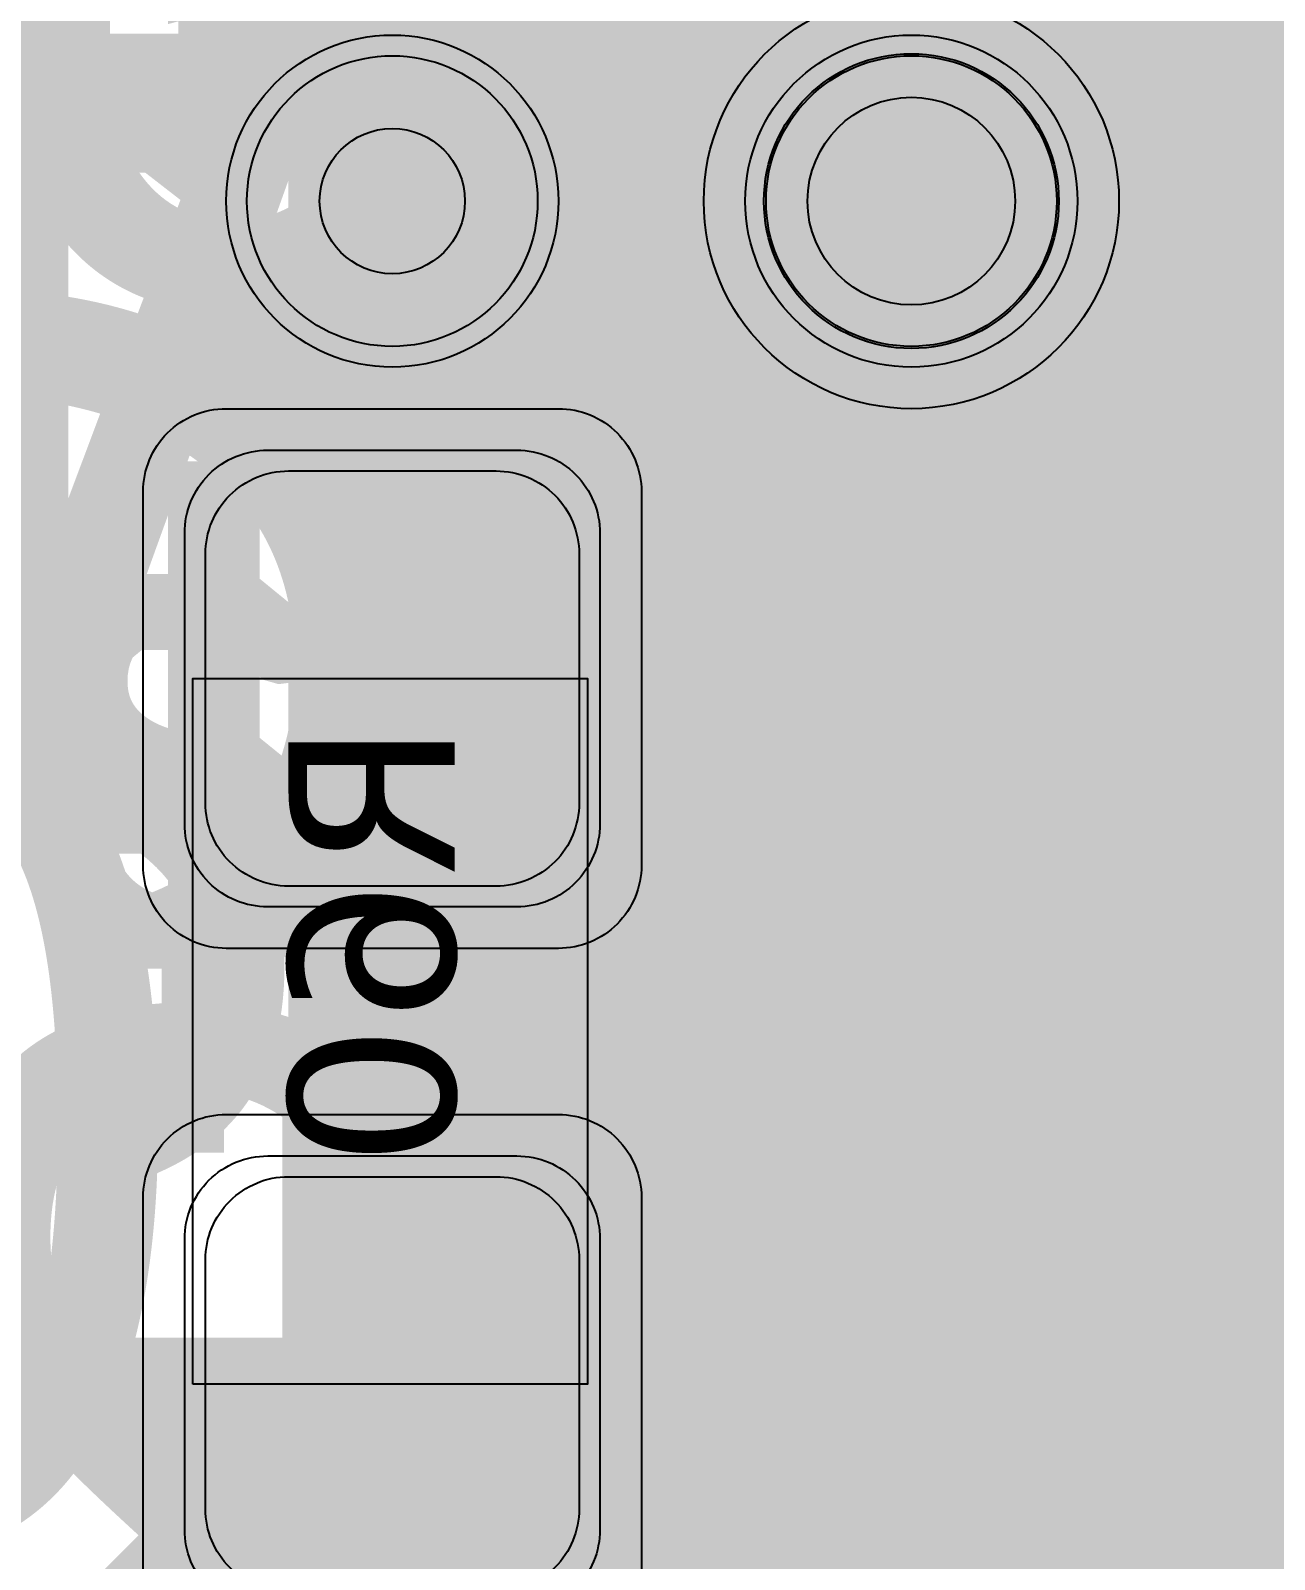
# Model space of a CAD drawing. Extents: x -28 to 199, y -61 to 255.
# Drawn here: x 28.629 to 31.624, y 162.728 to 166.411 of the extents above; entities that cross this region are included whole.
import ezdxf
from ezdxf.enums import TextEntityAlignment as Align

# ---------------------------------------------------------------- set-up
doc = ezdxf.new("R2010")
doc.units = 0
doc.header["$MEASUREMENT"] = 0
for name, color, linetype in [('ASSEMBLY_OUTLINES_BTM', 191, 'CONTINUOUS'), ('ASSEMBLY_OUTLINES_TOP', 102, 'CONTINUOUS'), ('ASSEMBLY_PART_NUMBERS_BTM', 191, 'CONTINUOUS'), ('ASSEMBLY_PART_NUMBERS_TOP', 102, 'CONTINUOUS'), ('ASSEMBLY_REF_DES_BTM', 191, 'CONTINUOUS'), ('DRILL_DRAWING', 21, 'CONTINUOUS'), ('GENERATED_SILKSCREEN_BTM', 255, 'CONTINUOUS'), ('GENERATED_SILKSCREEN_TOP', 140, 'CONTINUOUS'), ('PART_HOLES_LAYER_2', 30, 'CONTINUOUS'), ('PART_HOLES_LAYER_3', 30, 'CONTINUOUS'), ('PART_HOLES_LAYER_BOTTOM', 30, 'CONTINUOUS'), ('PART_HOLES_LAYER_TOP', 30, 'CONTINUOUS'), ('PART_PADS_LAYER_2', 230, 'CONTINUOUS'), ('PART_PADS_LAYER_3', 81, 'CONTINUOUS'), ('PART_PADS_LAYER_BOTTOM', 10, 'CONTINUOUS'), ('PART_PADS_LAYER_TOP', 150, 'CONTINUOUS'), ('PART_PADS_SMD_BTM', 10, 'CONTINUOUS'), ('PIN_NUMBERS_BTM', 8, 'CONTINUOUS'), ('PIN_NUMBERS_TOP', 8, 'CONTINUOUS'), ('PLACEMENT_OUTLINES_BTM', 222, 'CONTINUOUS'), ('PLACEMENT_OUTLINES_TOP', 130, 'CONTINUOUS'), ('PLANE_SHAPES_LAYER_2', 230, 'CONTINUOUS'), ('PLANE_SHAPES_LAYER_3', 81, 'CONTINUOUS'), ('SILKSCREEN_OUTLINES_BTM', 211, 'CONTINUOUS'), ('SILKSCREEN_OUTLINES_TOP', 150, 'CONTINUOUS'), ('SILKSCREEN_REF_DES_TOP', 150, 'CONTINUOUS'), ('SOLDERMASK_PADS_BTM', 12, 'CONTINUOUS'), ('SOLDERMASK_PADS_TOP', 180, 'CONTINUOUS'), ('SOLDERPASTE_PADS_BTM', 12, 'CONTINUOUS'), ('TRACES_LAYER_BOTTOM', 10, 'CONTINUOUS'), ('VIA_HOLES_LAYER_2', 30, 'CONTINUOUS'), ('VIA_HOLES_LAYER_3', 30, 'CONTINUOUS'), ('VIA_HOLES_LAYER_BOTTOM', 30, 'CONTINUOUS'), ('VIA_HOLES_LAYER_TOP', 30, 'CONTINUOUS'), ('VIA_PADS_LAYER_2', 230, 'CONTINUOUS'), ('VIA_PADS_LAYER_3', 81, 'CONTINUOUS'), ('VIA_PADS_LAYER_BOTTOM', 10, 'CONTINUOUS'), ('VIA_PADS_LAYER_TOP', 150, 'CONTINUOUS')]:
    doc.layers.add(name, color=color, linetype=linetype)
doc.styles.add('COURIER_NEW', font='COUR.TTF')
doc.styles.add('VERDANA', font='verdana.TTF')
doc.styles.add('VERIBEST_GERBER_0', font='txt')

msp = doc.modelspace()

# ---------------------------------------------------------------- hatches: boundary and pattern name
at = {"layer": 'ASSEMBLY_OUTLINES_TOP'}
h = msp.add_hatch(color=256, dxfattribs=at)
edge = h.paths.add_edge_path()
edge.add_arc((30.75, 166), 0.5, 0, 360)
at = {"layer": 'PART_HOLES_LAYER_2'}
h = msp.add_hatch(color=256, dxfattribs=at)
edge = h.paths.add_edge_path()
edge.add_arc((30.75, 166), 0.25, 0, 360)
at = {"layer": 'PART_HOLES_LAYER_3'}
h = msp.add_hatch(color=256, dxfattribs=at)
edge = h.paths.add_edge_path()
edge.add_arc((30.75, 166), 0.25, 0, 360)
at = {"layer": 'PART_HOLES_LAYER_BOTTOM'}
h = msp.add_hatch(color=256, dxfattribs=at)
edge = h.paths.add_edge_path()
edge.add_arc((30.75, 166), 0.25, 0, 360)
at = {"layer": 'PART_HOLES_LAYER_TOP'}
h = msp.add_hatch(color=256, dxfattribs=at)
edge = h.paths.add_edge_path()
edge.add_arc((30.75, 166), 0.25, 0, 360)
at = {"layer": 'PLANE_SHAPES_LAYER_2'}
h = msp.add_hatch(color=256, dxfattribs=at)
h.paths.add_polyline_path([(169.5, 129.25), (149.5, 129.25), (142.25, 122), (142.25, 90.5), (147.5, 90.5), (147.5, 80), (154, 80), (154, 69.25), (131.75, 69.25), (131.75, 73.25), (121.25, 73.25), (121.25, 81), (110.5, 81), (110.5, 125.75), (106.5, 125.75), (106.5, 128.75), (93.5, 128.75), (93.5, 120.25), (91.75, 120.25), (91.75, 121.5), (80, 121.5), (80, 118.25), (73.25, 118.25), (73.25, 124.5), (67.5, 124.5), (67.5, 128), (57.75, 128), (57.75, 120.25), (55.25, 120.25), (55.25, 121.5), (47.5, 121.5), (47.5, 119), (35, 119), (35, 134.75), (32.75, 134.75), (32.75, 159.75), (29.25, 159.75), (29.25, 175.25), (22.5, 175.25), (22.5, 195.25), (17.25, 195.25), (17.25, 198), (22.5, 198), (22.5, 216.5), (40.25, 216.5), (40.25, 235.5), (54.5, 235.5), (54.5, 254), (87.25, 254), (87.25, 236.25), (86.25, 236.25), (86.25, 228.75), (81, 228.75), (81, 218.75), (95.25, 218.75), (95.25, 194.5), (87, 194.5), (87, 172), (131.1, 172), (131.1, 208.75), (115.5, 208.75), (115.5, 213.75), (106.75, 213.75), (106.75, 218.75), (110.25, 222.25), (110.25, 226.25), (142.5, 226.25), (142.5, 221.5), (160.5, 221.5), (160.5, 240.75), (169.5, 240.75)])
h.paths.add_polyline_path([(35.5, 149.5), (41.75, 149.5), (41.75, 152), (39.25, 152), (39.25, 154), (37.75, 154), (37.75, 152), (35.5, 152)], flags=16)
h.paths.add_polyline_path([(37.5, 125.75), (37.5, 128.75), (42.75, 128.75), (42.75, 125.75)], flags=16)
h.paths.add_polyline_path([(52, 127.75), (52, 130.75), (54.25, 130.75), (54.25, 127.75)], flags=16)
h.paths.add_polyline_path([(50.75, 219.5), (50.75, 226.5), (71.75, 226.5), (71.75, 219.5)], flags=16)
h.paths.add_polyline_path([(66.5, 150.75), (66.5, 177.5), (72.25, 177.5), (72.25, 150.75)], flags=16)
h.paths.add_polyline_path([(47.25, 185.25), (73, 185.25), (73, 188.25), (70.25, 188.25), (70.25, 191), (47.25, 191)], flags=16)
h.paths.add_polyline_path([(84.5, 208), (84.5, 212.75), (85, 212.75), (85, 208)], flags=16)
h.paths.add_polyline_path([(61.5, 137.25), (87.75, 137.25), (87.75, 140.5), (84.75, 140.5), (84.75, 143), (61.5, 143)], flags=16)
h.paths.add_polyline_path([(88.75, 127), (88.75, 130), (91, 130), (91, 127)], flags=16)
h.paths.add_polyline_path([(85.5, 130.25), (85.5, 132.5), (91, 132.5), (91, 130.25)], flags=16)
h.paths.add_polyline_path([(108.75, 142.25), (135.75, 142.25), (135.75, 145.75), (132.25, 145.75), (132.25, 149), (108.75, 149)], flags=16)
h.paths.add_polyline_path([(114.25, 126.75), (140.75, 126.75), (140.75, 129.75), (137.25, 129.75), (137.25, 133), (114.25, 133)], flags=16)
h.paths.add_polyline_path([(155.25, 180.25), (166.25, 180.25), (166.25, 186.25), (152.25, 186.25), (152.25, 183), (155.25, 183)], flags=16)
at = {"layer": 'PLANE_SHAPES_LAYER_3'}
h = msp.add_hatch(color=256, dxfattribs=at)
h.paths.add_polyline_path([(169.5, 129.25), (149.5, 129.25), (142.25, 122), (142.25, 90.5), (147.5, 90.5), (147.5, 80), (154, 80), (154, 69.25), (131.75, 69.25), (131.75, 73.25), (121.25, 73.25), (121.25, 81), (110.5, 81), (110.5, 125.75), (106.5, 125.75), (106.5, 128.75), (93.5, 128.75), (93.5, 120.25), (91.75, 120.25), (91.75, 121.5), (80, 121.5), (80, 118.25), (73.25, 118.25), (73.25, 124.5), (67.5, 124.5), (67.5, 127.75), (58.25, 127.75), (58.25, 130.25), (88.75, 130.25), (88.75, 127), (91, 127), (91, 132.5), (55, 132.5), (55, 131.25), (52, 131.25), (52, 127.75), (55, 127.75), (55, 127.25), (57.75, 127.25), (57.75, 120.25), (55.25, 120.25), (55.25, 121.5), (47.5, 121.5), (47.5, 119), (35, 119), (35, 134.75), (32.75, 134.75), (32.75, 159.75), (29.25, 159.75), (29.25, 175.25), (22.5, 175.25), (22.5, 195.25), (17.25, 195.25), (17.25, 198), (22.5, 198), (22.5, 216.5), (40.25, 216.5), (40.25, 235.5), (54.5, 235.5), (54.5, 254), (87.25, 254), (87.25, 236.25), (86.25, 236.25), (86.25, 228.75), (81, 228.75), (81, 218.75), (95.25, 218.75), (95.25, 194.5), (87, 194.5), (87, 172), (131.1, 172), (131.1, 208.75), (115.5, 208.75), (115.5, 213.75), (106.75, 213.75), (106.75, 218.75), (110.25, 222.25), (110.25, 226.25), (142.5, 226.25), (142.5, 221.5), (160.5, 221.5), (160.5, 240.75), (169.5, 240.75)])
h.paths.add_polyline_path([(35.5, 149.5), (41.75, 149.5), (41.75, 152), (39.25, 152), (39.25, 154), (37.75, 154), (37.75, 152), (35.5, 152)], flags=16)
h.paths.add_polyline_path([(37.5, 125.75), (37.5, 128.75), (42.75, 128.75), (42.75, 125.75)], flags=16)
h.paths.add_polyline_path([(50.75, 219.5), (50.75, 226.5), (71.75, 226.5), (71.75, 219.5)], flags=16)
h.paths.add_polyline_path([(66.5, 150.75), (66.5, 177.5), (72.25, 177.5), (72.25, 150.75)], flags=16)
h.paths.add_polyline_path([(47.25, 185.25), (73, 185.25), (73, 188.25), (70.25, 188.25), (70.25, 191), (47.25, 191)], flags=16)
h.paths.add_polyline_path([(84.5, 208), (84.5, 212.75), (85, 212.75), (85, 208)], flags=16)
h.paths.add_polyline_path([(61.5, 137.25), (87.75, 137.25), (87.75, 140.5), (84.75, 140.5), (84.75, 143), (61.5, 143)], flags=16)
h.paths.add_polyline_path([(108.75, 142.25), (135.75, 142.25), (135.75, 145.75), (132.25, 145.75), (132.25, 149), (108.75, 149)], flags=16)
h.paths.add_polyline_path([(114.25, 126.75), (140.75, 126.75), (140.75, 129.75), (137.25, 129.75), (137.25, 133), (114.25, 133)], flags=16)
h.paths.add_polyline_path([(155.25, 180.25), (166.25, 180.25), (166.25, 186.25), (152.25, 186.25), (152.25, 183), (155.25, 183)], flags=16)
at = {"layer": 'VIA_HOLES_LAYER_2'}
h = msp.add_hatch(color=256, dxfattribs=at)
edge = h.paths.add_edge_path()
edge.add_arc((29.5, 166), 0.175, 0, 360)
at = {"layer": 'VIA_HOLES_LAYER_3'}
h = msp.add_hatch(color=256, dxfattribs=at)
edge = h.paths.add_edge_path()
edge.add_arc((29.5, 166), 0.175, 0, 360)
at = {"layer": 'VIA_HOLES_LAYER_BOTTOM'}
h = msp.add_hatch(color=256, dxfattribs=at)
edge = h.paths.add_edge_path()
edge.add_arc((29.5, 166), 0.175, 0, 360)
at = {"layer": 'VIA_HOLES_LAYER_TOP'}
h = msp.add_hatch(color=256, dxfattribs=at)
edge = h.paths.add_edge_path()
edge.add_arc((29.5, 166), 0.175, 0, 360)

# ---------------------------------------------------------------- linework, layer by layer
at = {"layer": 'ASSEMBLY_OUTLINES_BTM'}
msp.add_lwpolyline([(29.02, 163.15), (29.02, 164.85), (29.97, 164.85), (29.97, 163.15)], close=True, dxfattribs=at)
at = {"layer": 'ASSEMBLY_OUTLINES_TOP'}
msp.add_circle((30.75, 166), 0.5, dxfattribs=at)
at = {"layer": 'GENERATED_SILKSCREEN_BTM', "const_width": 0.15}
for points in [[(29.020005, 163.707911, 1.22306e-05), (29.019995, 163.707902), (29.019995, 164.292098, 1.22306e-05), (29.020005, 164.292089), (29.020005, 163.707911)], [(29.970005, 163.716156, 1.1642e-05), (29.969995, 163.716164), (29.969995, 164.283836, 1.1642e-05), (29.970005, 164.283844), (29.970005, 163.716156)]]:
    msp.add_lwpolyline(points, format="xyb", dxfattribs=at)
at = {"layer": 'GENERATED_SILKSCREEN_TOP', "const_width": 0.15}
msp.add_lwpolyline([(30.25, 166, -1), (31.25, 166, -1)], format="xyb", close=True, dxfattribs=at)
for points in [[(30.3396, 164.2592), (30.3332, 164.2576), (30.33, 164.2544), (30.3276, 164.2488), (30.3268, 164.2424), (30.3276, 164.2368), (30.33, 164.2312), (30.3332, 164.2272), (30.3396, 164.2264), (30.6516, 164.2264), (30.6572, 164.2272), (30.662, 164.2312), (30.6644, 164.2368), (30.6652, 164.2424), (30.6644, 164.2488), (30.662, 164.2544), (30.6572, 164.2576), (30.6516, 164.2592), (30.5108, 164.2592), (30.5108, 165.0104), (30.51, 165.016), (30.5076, 165.02), (30.5036, 165.0224), (30.498, 165.0232), (30.494, 165.024), (30.49, 165.024), (30.4868, 165.0224), (30.4836, 165.0192), (30.3276, 164.8), (30.3252, 164.7944), (30.3252, 164.7888), (30.3276, 164.784), (30.3316, 164.78), (30.3364, 164.7768), (30.342, 164.7752), (30.3452, 164.7752), (30.3476, 164.776), (30.3516, 164.7808), (30.4796, 164.96), (30.4796, 164.2592), (30.3396, 164.2592)], [(29.1444, 164.64), (29.2796, 164.5304), (29.282, 164.5272), (29.2828, 164.5232), (29.2836, 164.5208), (29.2844, 164.5184), (29.2852, 164.5168), (29.2852, 164.352), (29.2844, 164.3496), (29.2828, 164.344), (29.282, 164.3424), (29.2796, 164.3392), (29.1452, 164.2296), (29.1412, 164.228), (29.1404, 164.2272), (29.1388, 164.2272), (29.1372, 164.2264), (29.1364, 164.2264), (29.1348, 164.2264), (28.8652, 164.2264), (28.862, 164.2272), (28.8588, 164.228), (28.8556, 164.2296), (28.7212, 164.3392), (28.7172, 164.3432), (28.7164, 164.3456), (28.7164, 164.348), (28.7172, 164.3536), (28.7204, 164.3592), (28.7236, 164.3632), (28.7284, 164.3664), (28.734, 164.3672), (28.7396, 164.3656), (28.87, 164.2592), (29.1284, 164.2592), (29.2532, 164.36), (29.2532, 164.5088), (29.1284, 164.6104), (28.8652, 164.6104), (28.862, 164.6104), (28.858, 164.6112), (28.8556, 164.6128), (28.7212, 164.7224), (28.7196, 164.7232), (28.718, 164.7248), (28.7164, 164.7272), (28.7148, 164.7328), (28.714, 164.736), (28.714, 164.9008), (28.7148, 164.9048), (28.7164, 164.908), (28.718, 164.9096), (28.7196, 164.9112), (28.7212, 164.9136), (28.8556, 165.0232), (28.8588, 165.024), (28.8612, 165.0248), (28.862, 165.0256), (28.8652, 165.0264), (29.1348, 165.0264), (29.138, 165.0256), (29.1396, 165.0248), (29.142, 165.024), (29.1444, 165.0232), (29.2452, 164.9408), (29.2492, 164.9368), (29.2508, 164.932), (29.25, 164.9264), (29.2476, 164.9208), (29.2436, 164.9168), (29.238, 164.9136), (29.2316, 164.9128), (29.226, 164.9144), (29.13, 164.9936), (28.87, 164.9936), (28.7468, 164.8928), (28.7468, 164.744), (28.87, 164.6424), (29.1348, 164.6424), (29.138, 164.6416), (29.1412, 164.6408), (29.1444, 164.64)], [(29.6116, 164.2296), (29.4772, 164.3392), (29.4732, 164.3416), (29.4724, 164.3448), (29.4708, 164.348), (29.47, 164.352), (29.47, 164.9008), (29.4708, 164.9048), (29.4724, 164.908), (29.474, 164.9096), (29.4748, 164.9112), (29.4764, 164.9136), (29.6116, 165.0232), (29.614, 165.024), (29.6164, 165.0248), (29.6172, 165.0256), (29.6204, 165.0264), (29.89, 165.0264), (29.894, 165.0256), (29.8956, 165.0248), (29.898, 165.024), (29.9004, 165.0232), (30.0356, 164.9136), (30.0388, 164.9096), (30.0404, 164.9032), (30.0396, 164.8984), (30.038, 164.8944), (30.0356, 164.8912), (30.0316, 164.888), (30.0276, 164.8856), (30.0236, 164.8848), (30.0196, 164.8848), (30.0164, 164.8872), (29.8844, 164.9936), (29.626, 164.9936), (29.5028, 164.8928), (29.5028, 164.36), (29.626, 164.2592), (29.8844, 164.2592), (30.0164, 164.3656), (30.0196, 164.3672), (30.0236, 164.368), (30.0276, 164.3672), (30.0316, 164.3648), (30.0356, 164.3616), (30.038, 164.3576), (30.0396, 164.3528), (30.0404, 164.348), (30.0388, 164.3432), (30.0356, 164.3392), (29.9004, 164.2296), (29.8972, 164.228), (29.8964, 164.2272), (29.894, 164.2272), (29.8932, 164.2264), (29.8924, 164.2264), (29.89, 164.2264), (29.6204, 164.2264), (29.6172, 164.2272), (29.614, 164.228), (29.6116, 164.2296)], [(30.9596, 164.9136), (31.094, 165.0232), (31.0972, 165.024), (31.0996, 165.0248), (31.1004, 165.0256), (31.1036, 165.0264), (31.3732, 165.0264), (31.3764, 165.0256), (31.3772, 165.0256), (31.378, 165.0248), (31.3804, 165.024), (31.3836, 165.0232), (31.518, 164.9136), (31.5204, 164.9096), (31.5212, 164.9064), (31.5228, 164.904), (31.5236, 164.9008), (31.5236, 164.352), (31.5228, 164.3496), (31.5212, 164.344), (31.5204, 164.3424), (31.518, 164.3392), (31.3836, 164.2296), (31.3804, 164.2288), (31.3788, 164.228), (31.3772, 164.2272), (31.3756, 164.2264), (31.3732, 164.2264), (31.1036, 164.2264), (31.1004, 164.2272), (31.0972, 164.228), (31.094, 164.2296), (30.9596, 164.3392), (30.958, 164.3408), (30.9564, 164.3416), (30.9548, 164.344), (30.9532, 164.3496), (30.9524, 164.352), (30.9524, 164.9008), (30.9532, 164.904), (30.9548, 164.9064), (30.9564, 164.9096), (30.9596, 164.9136)], [(30.9852, 164.8928), (30.9852, 164.36), (31.0324, 164.32), (31.4196, 164.9512), (31.3668, 164.9936), (31.1084, 164.9936), (30.9852, 164.8928)], [(31.058, 164.2992), (31.1084, 164.2592), (31.3668, 164.2592), (31.4916, 164.36), (31.4916, 164.8928), (31.4444, 164.9304), (31.058, 164.2992)]]:
    msp.add_lwpolyline(points, dxfattribs=at)
at = {"layer": 'PART_HOLES_LAYER_2'}
msp.add_circle((30.75, 166), 0.25, dxfattribs=at)
at = {"layer": 'PART_HOLES_LAYER_3'}
msp.add_circle((30.75, 166), 0.25, dxfattribs=at)
at = {"layer": 'PART_HOLES_LAYER_BOTTOM'}
msp.add_circle((30.75, 166), 0.25, dxfattribs=at)
at = {"layer": 'PART_HOLES_LAYER_TOP'}
msp.add_circle((30.75, 166), 0.25, dxfattribs=at)
at = {"layer": 'PART_PADS_LAYER_2'}
msp.add_circle((30.75, 166), 0.35, dxfattribs=at)
at = {"layer": 'PART_PADS_LAYER_3'}
msp.add_circle((30.75, 166), 0.35, dxfattribs=at)
at = {"layer": 'PART_PADS_LAYER_BOTTOM'}
msp.add_circle((30.75, 166), 0.35, dxfattribs=at)
at = {"layer": 'PART_PADS_LAYER_TOP'}
msp.add_circle((30.75, 166), 0.35, dxfattribs=at)
at = {"layer": 'PART_PADS_SMD_BTM'}
for points in [[(29.8, 165.4, -0.4142135624), (30, 165.2), (30, 164.5, -0.4142135624), (29.8, 164.3), (29.2, 164.3, -0.4142135624), (29, 164.5), (29, 165.2, -0.4142135624), (29.2, 165.4)], [(29.8, 163.7, -0.4142135624), (30, 163.5), (30, 162.8, -0.4142135624), (29.8, 162.6), (29.2, 162.6, -0.4142135624), (29, 162.8), (29, 163.5, -0.4142135624), (29.2, 163.7)]]:
    msp.add_lwpolyline(points, format="xyb", close=True, dxfattribs=at)
at = {"layer": 'PLACEMENT_OUTLINES_BTM'}
msp.add_lwpolyline([(29.02, 163.15), (29.02, 164.85), (29.97, 164.85), (29.97, 163.15)], close=True, dxfattribs=at)
at = {"layer": 'PLACEMENT_OUTLINES_TOP'}
msp.add_circle((30.75, 166), 0.355, dxfattribs=at)
at = {"layer": 'SILKSCREEN_OUTLINES_BTM'}
msp.add_lwpolyline([(29.02, 163.15), (29.02, 164.85), (29.97, 164.85), (29.97, 163.15)], close=True, dxfattribs=at)
at = {"layer": 'SILKSCREEN_OUTLINES_TOP'}
msp.add_circle((30.75, 166), 0.5, dxfattribs=at)
at = {"layer": 'SOLDERMASK_PADS_BTM'}
for points in [[(29.9, 165.5, -0.4142135624), (30.1, 165.3), (30.1, 164.4, -0.4142135624), (29.9, 164.2), (29.1, 164.2, -0.4142135624), (28.9, 164.4), (28.9, 165.3, -0.4142135624), (29.1, 165.5)], [(29.9, 163.8, -0.4142135624), (30.1, 163.6), (30.1, 162.7, -0.4142135624), (29.9, 162.5), (29.1, 162.5, -0.4142135624), (28.9, 162.7), (28.9, 163.6, -0.4142135624), (29.1, 163.8)]]:
    msp.add_lwpolyline(points, format="xyb", close=True, dxfattribs=at)
msp.add_circle((30.75, 166), 0.4, dxfattribs=at)
at = {"layer": 'SOLDERMASK_PADS_TOP'}
msp.add_circle((30.75, 166), 0.4, dxfattribs=at)
at = {"layer": 'SOLDERPASTE_PADS_BTM'}
for points in [[(29.75, 165.35, -0.4142135624), (29.95, 165.15), (29.95, 164.55, -0.4142135624), (29.75, 164.35), (29.25, 164.35, -0.4142135624), (29.05, 164.55), (29.05, 165.15, -0.4142135624), (29.25, 165.35)], [(29.75, 163.65, -0.4142135624), (29.95, 163.45), (29.95, 162.85, -0.4142135624), (29.75, 162.65), (29.25, 162.65, -0.4142135624), (29.05, 162.85), (29.05, 163.45, -0.4142135624), (29.25, 163.65)]]:
    msp.add_lwpolyline(points, format="xyb", close=True, dxfattribs=at)
at = {"layer": 'TRACES_LAYER_BOTTOM', "const_width": 0.35}
for points in [[(35.6, 176), (35.975796, 176), (35.975796, 173.738808), (30.763194, 168.526206), (30.763194, 166.958824), (30.75, 166.94563), (30.75, 166)], [(30.75, 166), (30.75, 162.293225), (29.882793, 161.426018), (29.155533, 161.426018), (28.067049, 160.337534), (28.067049, 160.337533), (27.64, 159.910484), (27.64, 159.5)], [(29.5, 166), (29.5, 164.85)], [(29.5, 163.15), (28.84678, 162.49678), (28.828638, 162.49678), (26.925599, 160.593741), (25.259605, 160.593741), (25.08, 160.414136), (25.08, 159.5)]]:
    msp.add_lwpolyline(points, dxfattribs=at)
at = {"layer": 'VIA_HOLES_LAYER_2'}
msp.add_circle((29.5, 166), 0.175, dxfattribs=at)
at = {"layer": 'VIA_HOLES_LAYER_3'}
msp.add_circle((29.5, 166), 0.175, dxfattribs=at)
at = {"layer": 'VIA_HOLES_LAYER_BOTTOM'}
msp.add_circle((29.5, 166), 0.175, dxfattribs=at)
at = {"layer": 'VIA_HOLES_LAYER_TOP'}
msp.add_circle((29.5, 166), 0.175, dxfattribs=at)
at = {"layer": 'VIA_PADS_LAYER_2'}
msp.add_circle((29.5, 166), 0.4, dxfattribs=at)
at = {"layer": 'VIA_PADS_LAYER_3'}
msp.add_circle((29.5, 166), 0.4, dxfattribs=at)
at = {"layer": 'VIA_PADS_LAYER_BOTTOM'}
msp.add_circle((29.5, 166), 0.35, dxfattribs=at)
at = {"layer": 'VIA_PADS_LAYER_TOP'}
msp.add_circle((29.5, 166), 0.35, dxfattribs=at)

# ---------------------------------------------------------------- texts
at = {"layer": 'ASSEMBLY_PART_NUMBERS_BTM', "style": 'VERIBEST_GERBER_0', "text_generation_flag": 2}
for s, p in [('LMH6644MAX/NOPB_2', (29.96, 186)), ('1N4148W-7-F', (28.96, 178.5))]:
    msp.add_text(s, height=2.032, rotation=90, dxfattribs=at).set_placement(p, align=Align.TOP_LEFT)
for s, p in [('ERJ-6RQJ4R7V', (33.5, 167.79)), ('MMZ1608A182B', (35, 167.46)), ('GRM188R71H123KA01D', (43.75, 166.459996)), ('SN74LVC1G08DBVR', (44.75, 164.79)), ('CL21B106KOQNNNE', (33.25, 164.04))]:
    msp.add_text(s, height=2.032, dxfattribs=at).set_placement(p, align=Align.TOP_LEFT)
at = {"layer": 'ASSEMBLY_PART_NUMBERS_TOP', "style": 'VERIBEST_GERBER_0'}
for s, p in [('GRM1885C1H102JA01D', (32.54, 190.75)), ('CL21B225KOFNNNE', (32.54, 187)), ('SN74AHCT1G00DBVR', (29.46, 176.5)), ('ERJ-6ENF2401V', (29.21, 171))]:
    msp.add_text(s, height=2.032, rotation=270, dxfattribs=at).set_placement(p, align=Align.TOP_LEFT)
msp.add_text('TP-1_OSC_OSC', height=2.032, dxfattribs=at).set_placement((30.75, 163.46), align=Align.TOP_LEFT)
at = {"layer": 'ASSEMBLY_REF_DES_BTM', "style": 'VERDANA', "text_generation_flag": 2}
msp.add_text('R60', height=0.4, rotation=90, dxfattribs=at).set_placement((29.25, 164.75), align=Align.TOP_LEFT)
at = {"layer": 'DRILL_DRAWING', "style": 'VERIBEST_GERBER_0'}
for s, p in [('A', (29.5, 166)), ('B', (30.75, 166))]:
    msp.add_text(s, height=2, dxfattribs=at).set_placement(p, align=Align.MIDDLE_CENTER)
at = {"layer": 'PIN_NUMBERS_BTM', "style": 'COURIER_NEW'}
for s, p in [('1', (30.75, 166)), ('1', (29.5, 164.85)), ('2', (29.5, 163.15))]:
    msp.add_text(s, height=0.508, dxfattribs=at).set_placement(p, align=Align.MIDDLE_CENTER)
at = {"layer": 'PIN_NUMBERS_TOP', "style": 'COURIER_NEW'}
for s, p in [('1', (30.75, 166)), ('1', (29.5, 164.85)), ('2', (29.5, 163.15))]:
    msp.add_text(s, height=0.508, dxfattribs=at).set_placement(p, align=Align.MIDDLE_CENTER)
at = {"layer": 'SILKSCREEN_REF_DES_TOP', "style": 'VERIBEST_GERBER_0'}
msp.add_text('OSC10', height=0.8, dxfattribs=at).set_placement((27.85, 165.04), align=Align.TOP_LEFT)

doc.saveas('drawing.dxf')
